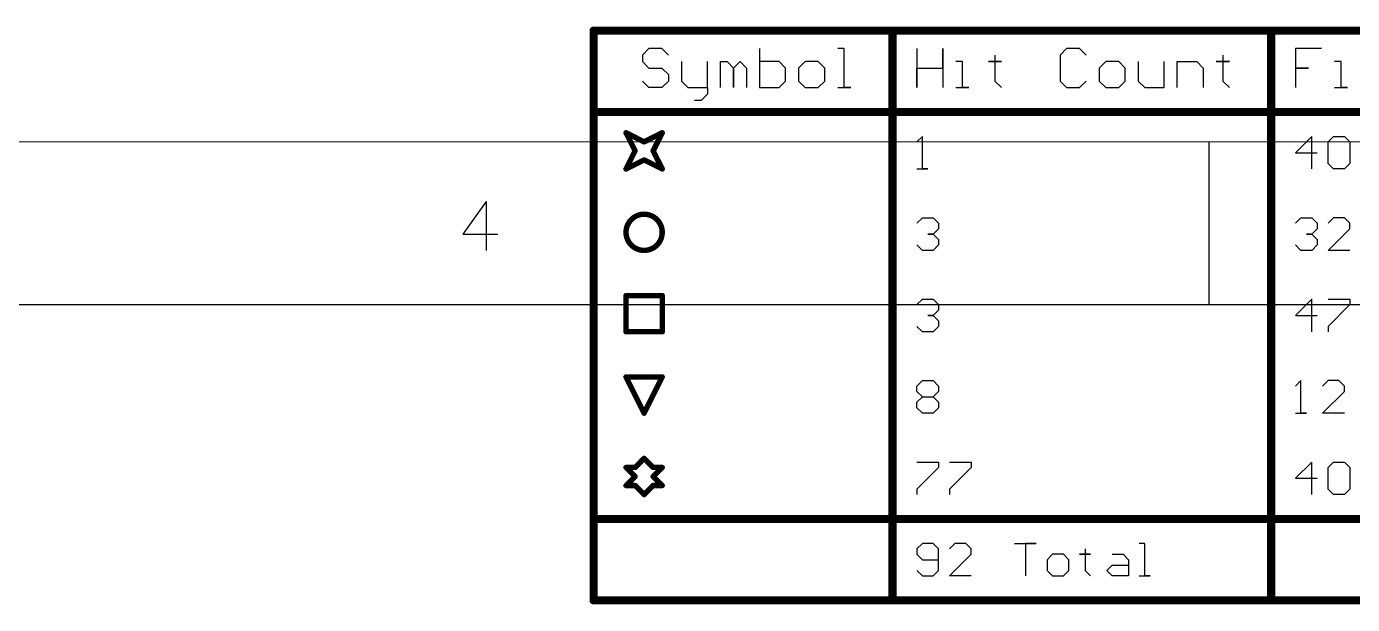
# Model space of a CAD drawing. Header units: millimetres. Extents: x 1.5 to 17.5, y 1 to 11.2.
# Drawn here: x 9.996 to 12.439, y 10.147 to 11.213 of the extents above; entities that cross this region are included whole.
import ezdxf

# ---------------------------------------------------------------- set-up
doc = ezdxf.new("R2010")
doc.units = ezdxf.units.MM
doc.header["$MEASUREMENT"] = 0
doc.layers.add('DrillDrawing', color=1, linetype='Continuous')
doc.layers.add('Mechanical16', color=56, linetype='Continuous')

msp = doc.modelspace()

# ---------------------------------------------------------------- linework, layer by layer
at = {"layer": 'DrillDrawing'}
for p, q in [((11.1427, 11.172), (11.1307, 11.16)), ((11.1667, 11.172), (11.1427, 11.172)), ((11.1787, 11.16), (11.1667, 11.172)), ((11.3466, 11.172), (11.3466, 11.1)), ((11.5026, 11.172), (11.4906, 11.172)), ((11.5026, 11.1), (11.5026, 11.172)), ((11.6366, 11.172), (11.6366, 11.1)), ((11.6846, 11.136), (11.6846, 11.172)), ((11.6846, 11.172), (11.6846, 11.1)), ((11.9125, 11.172), (11.9005, 11.16)), ((11.9365, 11.172), (11.9125, 11.172)), ((11.9485, 11.16), (11.9365, 11.172)), ((12.3824, 11.172), (12.3344, 11.172)), ((12.3344, 11.172), (12.3344, 11.136)), ((11.1307, 11.16), (11.1307, 11.148)), ((11.1307, 11.148), (11.1427, 11.136)), ((11.2027, 11.148), (11.2027, 11.112)), ((11.2507, 11.1), (11.2507, 11.148)), ((11.2747, 11.1), (11.2747, 11.148)), ((11.2747, 11.148), (11.2867, 11.148)), ((11.2867, 11.148), (11.2987, 11.136)), ((11.2987, 11.136), (11.3106, 11.148)), ((11.3106, 11.148), (11.3226, 11.136)), ((11.3826, 11.148), (11.3466, 11.148)), ((11.3946, 11.136), (11.3826, 11.148)), ((11.4306, 11.148), (11.4186, 11.136)), ((11.4546, 11.148), (11.4306, 11.148)), ((11.4666, 11.136), (11.4546, 11.148)), ((11.7206, 11.148), (11.7086, 11.148)), ((11.7206, 11.1), (11.7206, 11.148)), ((11.7805, 11.148), (11.7685, 11.148)), ((11.7685, 11.148), (11.7925, 11.148)), ((11.7805, 11.16), (11.7805, 11.148)), ((11.7925, 11.148), (11.7805, 11.148)), ((11.7805, 11.148), (11.7805, 11.112)), ((11.9005, 11.16), (11.9005, 11.112)), ((11.9845, 11.148), (11.9725, 11.136)), ((12.0085, 11.148), (11.9845, 11.148)), ((12.0205, 11.136), (12.0085, 11.148)), ((12.0445, 11.148), (12.0445, 11.112)), ((12.0924, 11.1), (12.0924, 11.148)), ((12.1164, 11.1), (12.1164, 11.148)), ((12.1164, 11.148), (12.1524, 11.148)), ((12.1524, 11.148), (12.1644, 11.136)), ((12.2004, 11.148), (12.1884, 11.148)), ((12.1884, 11.148), (12.2124, 11.148)), ((12.2004, 11.16), (12.2004, 11.148)), ((12.2124, 11.148), (12.2004, 11.148)), ((12.2004, 11.148), (12.2004, 11.112)), ((12.4184, 11.148), (12.4064, 11.148)), ((12.4184, 11.1), (12.4184, 11.148)), ((11.1427, 11.136), (11.1667, 11.136)), ((11.1667, 11.136), (11.1787, 11.124)), ((11.1787, 11.124), (11.1787, 11.112)), ((11.2987, 11.136), (11.2987, 11.1)), ((11.2987, 11.1), (11.2987, 11.136)), ((11.3226, 11.136), (11.3226, 11.1)), ((11.3946, 11.124), (11.3946, 11.136)), ((11.3946, 11.112), (11.3946, 11.124)), ((11.4186, 11.136), (11.4186, 11.112)), ((11.4666, 11.112), (11.4666, 11.136)), ((11.6366, 11.1), (11.6366, 11.136)), ((11.6366, 11.136), (11.6846, 11.136)), ((11.9725, 11.136), (11.9725, 11.112)), ((12.0205, 11.112), (12.0205, 11.136)), ((12.1644, 11.136), (12.1644, 11.1)), ((12.3344, 11.136), (12.3584, 11.136)), ((12.3584, 11.136), (12.3344, 11.136)), ((12.3344, 11.136), (12.3344, 11.1)), ((11.1427, 11.1), (11.1307, 11.112)), ((11.1667, 11.1), (11.1427, 11.1)), ((11.1787, 11.112), (11.1667, 11.1)), ((11.2027, 11.112), (11.2147, 11.1)), ((11.2147, 11.1), (11.2507, 11.1)), ((11.2507, 11.1), (11.2507, 11.088)), ((11.3466, 11.1), (11.3826, 11.1)), ((11.3826, 11.1), (11.3946, 11.112)), ((11.4186, 11.112), (11.4306, 11.1)), ((11.4306, 11.1), (11.4546, 11.1)), ((11.4546, 11.1), (11.4666, 11.112)), ((11.4906, 11.1), (11.5146, 11.1)), ((11.5146, 11.1), (11.5026, 11.1)), ((11.7086, 11.1), (11.7326, 11.1)), ((11.7326, 11.1), (11.7206, 11.1)), ((11.7805, 11.112), (11.7925, 11.1)), ((11.9005, 11.112), (11.9125, 11.1)), ((11.9125, 11.1), (11.9365, 11.1)), ((11.9365, 11.1), (11.9485, 11.112)), ((11.9725, 11.112), (11.9845, 11.1)), ((11.9845, 11.1), (12.0085, 11.1)), ((12.0085, 11.1), (12.0205, 11.112)), ((12.0445, 11.112), (12.0564, 11.1)), ((12.0564, 11.1), (12.0924, 11.1)), ((12.2004, 11.112), (12.2124, 11.1)), ((12.4064, 11.1), (12.4304, 11.1)), ((12.4304, 11.1), (12.4184, 11.1)), ((11.2387, 11.076), (11.2267, 11.076)), ((11.2507, 11.088), (11.2387, 11.076)), ((11.6466, 11.01), (11.6366, 11)), ((11.6466, 10.95), (11.6466, 11.01)), ((12.3644, 11.01), (12.3344, 10.98)), ((12.3644, 10.95), (12.3644, 11.01)), ((12.3944, 11), (12.4044, 11.01)), ((12.3944, 10.96), (12.3944, 11)), ((12.4044, 11.01), (12.4244, 11.01)), ((12.4244, 11.01), (12.4344, 11)), ((12.4344, 11), (12.4344, 10.96)), ((12.3344, 10.98), (12.3744, 10.98)), ((11.6366, 10.95), (11.6566, 10.95)), ((11.6566, 10.95), (11.6466, 10.95)), ((12.4044, 10.95), (12.3944, 10.96)), ((12.4244, 10.95), (12.4044, 10.95)), ((12.4344, 10.96), (12.4244, 10.95)), ((11.6366, 10.85), (11.6466, 10.86)), ((11.6466, 10.86), (11.6666, 10.86)), ((11.6666, 10.86), (11.6766, 10.85)), ((12.3344, 10.85), (12.3444, 10.86)), ((12.3444, 10.86), (12.3644, 10.86)), ((12.3644, 10.86), (12.3744, 10.85)), ((12.4044, 10.86), (12.3944, 10.85)), ((12.4244, 10.86), (12.4044, 10.86)), ((12.4344, 10.85), (12.4244, 10.86)), ((11.6666, 10.83), (11.6566, 10.83)), ((11.6566, 10.83), (11.6666, 10.83)), ((11.6766, 10.84), (11.6666, 10.83)), ((11.6666, 10.83), (11.6766, 10.82)), ((11.6766, 10.85), (11.6766, 10.84)), ((12.3644, 10.83), (12.3544, 10.83)), ((12.3544, 10.83), (12.3644, 10.83)), ((12.3744, 10.84), (12.3644, 10.83)), ((12.3644, 10.83), (12.3744, 10.82)), ((12.3744, 10.85), (12.3744, 10.84)), ((12.3944, 10.8), (12.4344, 10.84)), ((12.4344, 10.84), (12.4344, 10.85)), ((11.6466, 10.8), (11.6366, 10.81)), ((11.6766, 10.81), (11.6666, 10.8)), ((11.6766, 10.82), (11.6766, 10.81)), ((12.3444, 10.8), (12.3344, 10.81)), ((12.3744, 10.81), (12.3644, 10.8)), ((12.3744, 10.82), (12.3744, 10.81)), ((11.6666, 10.8), (11.6466, 10.8)), ((12.3644, 10.8), (12.3444, 10.8)), ((12.4344, 10.8), (12.3944, 10.8)), ((11.6366, 10.7), (11.6466, 10.71)), ((11.6466, 10.71), (11.6666, 10.71)), ((11.6666, 10.71), (11.6766, 10.7)), ((12.3644, 10.71), (12.3344, 10.68)), ((12.3644, 10.65), (12.3644, 10.71)), ((12.3944, 10.71), (12.4344, 10.71)), ((12.4344, 10.71), (12.4344, 10.7)), ((11.6666, 10.68), (11.6566, 10.68)), ((11.6566, 10.68), (11.6666, 10.68)), ((11.6766, 10.69), (11.6666, 10.68)), ((11.6666, 10.68), (11.6766, 10.67)), ((11.6766, 10.7), (11.6766, 10.69)), ((12.3344, 10.68), (12.3744, 10.68)), ((12.4344, 10.7), (12.3944, 10.66)), ((11.6466, 10.65), (11.6366, 10.66)), ((11.6766, 10.66), (11.6666, 10.65)), ((11.6766, 10.67), (11.6766, 10.66)), ((12.3944, 10.66), (12.3944, 10.65)), ((11.6666, 10.65), (11.6466, 10.65)), ((11.6366, 10.55), (11.6466, 10.56)), ((11.6466, 10.56), (11.6666, 10.56)), ((11.6666, 10.56), (11.6766, 10.55)), ((12.3444, 10.56), (12.3344, 10.55)), ((12.3444, 10.5), (12.3444, 10.56)), ((12.3944, 10.56), (12.3844, 10.55)), ((12.4144, 10.56), (12.3944, 10.56)), ((12.4244, 10.55), (12.4144, 10.56)), ((11.6366, 10.54), (11.6366, 10.55)), ((11.6466, 10.53), (11.6366, 10.54)), ((11.6766, 10.54), (11.6666, 10.53)), ((11.6766, 10.55), (11.6766, 10.54)), ((12.3844, 10.5), (12.4244, 10.54)), ((12.4244, 10.54), (12.4244, 10.55)), ((11.6366, 10.52), (11.6466, 10.53)), ((11.6366, 10.51), (11.6366, 10.52)), ((11.6466, 10.5), (11.6366, 10.51)), ((11.6466, 10.53), (11.6666, 10.53)), ((11.6666, 10.53), (11.6766, 10.52)), ((11.6766, 10.51), (11.6666, 10.5)), ((11.6766, 10.52), (11.6766, 10.51)), ((11.6666, 10.5), (11.6466, 10.5)), ((12.3344, 10.5), (12.3544, 10.5)), ((12.3544, 10.5), (12.3444, 10.5)), ((12.4244, 10.5), (12.3844, 10.5)), ((11.6366, 10.41), (11.6766, 10.41)), ((11.6766, 10.4), (11.6366, 10.36)), ((11.6766, 10.41), (11.6766, 10.4)), ((11.6966, 10.41), (11.7366, 10.41)), ((11.7366, 10.4), (11.6966, 10.36)), ((11.7366, 10.41), (11.7366, 10.4)), ((12.3644, 10.41), (12.3344, 10.38)), ((12.3644, 10.35), (12.3644, 10.41)), ((12.3944, 10.4), (12.4044, 10.41)), ((12.3944, 10.36), (12.3944, 10.4)), ((12.4044, 10.41), (12.4244, 10.41)), ((12.4244, 10.41), (12.4344, 10.4)), ((12.4344, 10.4), (12.4344, 10.36)), ((12.3344, 10.38), (12.3744, 10.38)), ((11.6366, 10.36), (11.6366, 10.35)), ((11.6966, 10.36), (11.6966, 10.35)), ((12.4044, 10.35), (12.3944, 10.36)), ((12.4244, 10.35), (12.4044, 10.35)), ((12.4344, 10.36), (12.4244, 10.35)), ((11.6466, 10.26), (11.6366, 10.25)), ((11.6366, 10.25), (11.6366, 10.24)), ((11.6366, 10.24), (11.6466, 10.23)), ((11.6666, 10.26), (11.6466, 10.26)), ((11.6766, 10.25), (11.6666, 10.26)), ((11.6766, 10.21), (11.6766, 10.25)), ((11.7066, 10.26), (11.6966, 10.25)), ((11.6966, 10.2), (11.7366, 10.24)), ((11.7266, 10.26), (11.7066, 10.26)), ((11.7366, 10.25), (11.7266, 10.26)), ((11.7366, 10.24), (11.7366, 10.25)), ((11.8165, 10.26), (11.8565, 10.26)), ((11.8565, 10.26), (11.8365, 10.26)), ((11.8365, 10.26), (11.8365, 10.2)), ((11.8865, 10.24), (11.8765, 10.23)), ((11.9065, 10.24), (11.8865, 10.24)), ((11.9165, 10.23), (11.9065, 10.24)), ((11.9465, 10.24), (11.9365, 10.24)), ((11.9365, 10.24), (11.9565, 10.24)), ((11.9465, 10.25), (11.9465, 10.24)), ((11.9565, 10.24), (11.9465, 10.24)), ((11.9465, 10.24), (11.9465, 10.21)), ((11.9965, 10.24), (12.0165, 10.24)), ((12.0165, 10.24), (12.0265, 10.23)), ((12.0564, 10.26), (12.0464, 10.26)), ((12.0564, 10.2), (12.0564, 10.26)), ((11.6466, 10.23), (11.6766, 10.23)), ((11.8765, 10.23), (11.8765, 10.21)), ((11.9165, 10.21), (11.9165, 10.23)), ((11.9865, 10.21), (11.9965, 10.22)), ((11.9965, 10.22), (12.0265, 10.22)), ((12.0265, 10.23), (12.0265, 10.2)), ((11.6366, 10.21), (11.6466, 10.2)), ((11.6466, 10.2), (11.6666, 10.2)), ((11.6666, 10.2), (11.6766, 10.21)), ((11.7366, 10.2), (11.6966, 10.2)), ((11.8765, 10.21), (11.8865, 10.2)), ((11.8865, 10.2), (11.9065, 10.2)), ((11.9065, 10.2), (11.9165, 10.21)), ((11.9465, 10.21), (11.9565, 10.2)), ((11.9965, 10.2), (11.9865, 10.21)), ((12.0265, 10.2), (11.9965, 10.2)), ((12.0464, 10.2), (12.0664, 10.2)), ((12.0664, 10.2), (12.0564, 10.2))]:
    msp.add_line(p, q, dxfattribs=at)
for points, const_width in [([(11.0407, 11.205), (14.9197, 11.205)], 0.015), ([(11.0407, 10.155), (11.0407, 11.205)], 0.015), ([(11.5916, 10.155), (11.5916, 11.205)], 0.015), ([(12.2894, 10.155), (12.2894, 11.205)], 0.015), ([(11.0407, 11.055), (14.9197, 11.055)], 0.015), ([(11.1005, 11.0167), (11.1338, 11)], 0.01), ([(11.1005, 11.0167), (11.1172, 10.9833)], 0.01), ([(11.1338, 11), (11.1672, 11.0167)], 0.01), ([(11.1505, 10.9833), (11.1672, 11.0167)], 0.01), ([(11.1005, 10.95), (11.1172, 10.9833)], 0.01), ([(11.1505, 10.9833), (11.1672, 10.95)], 0.01), ([(11.1005, 10.95), (11.1338, 10.9667)], 0.01), ([(11.1338, 10.9667), (11.1672, 10.95)], 0.01), ([(11.1005, 10.7167), (11.1672, 10.7167)], 0.01), ([(11.1005, 10.65), (11.1005, 10.7167)], 0.01), ([(11.1672, 10.65), (11.1672, 10.7167)], 0.01), ([(11.1005, 10.65), (11.1672, 10.65)], 0.01), ([(11.1005, 10.5667), (11.1672, 10.5667)], 0.01), ([(11.1005, 10.5667), (11.1338, 10.5)], 0.01), ([(11.1338, 10.5), (11.1672, 10.5667)], 0.01), ([(11.1172, 10.4), (11.1338, 10.4167)], 0.01), ([(11.1338, 10.4167), (11.1505, 10.4)], 0.01), ([(11.1005, 10.4), (11.1172, 10.3833)], 0.01), ([(11.1005, 10.4), (11.1172, 10.4)], 0.01), ([(11.1005, 10.3667), (11.1172, 10.3833)], 0.01), ([(11.1505, 10.4), (11.1672, 10.4)], 0.01), ([(11.1505, 10.3833), (11.1672, 10.4)], 0.01), ([(11.1505, 10.3833), (11.1672, 10.3667)], 0.01), ([(11.1005, 10.3667), (11.1172, 10.3667)], 0.01), ([(11.1172, 10.3667), (11.1338, 10.35)], 0.01), ([(11.1338, 10.35), (11.1505, 10.3667)], 0.01), ([(11.1505, 10.3667), (11.1672, 10.3667)], 0.01), ([(11.0407, 10.305), (14.9197, 10.305)], 0.015), ([(11.0407, 10.155), (14.9197, 10.155)], 0.015)]:
    msp.add_lwpolyline(points, dxfattribs=dict(at, const_width=const_width))
for points, const_width in [([(11.037, 11.205, 1), (11.0445, 11.205, 1)], 0.0075), ([(11.037, 11.205, 1), (11.0445, 11.205, 1)], 0.0075), ([(11.5878, 11.205, 1), (11.5953, 11.205, 1)], 0.0075), ([(12.2856, 11.205, 1), (12.2931, 11.205, 1)], 0.0075), ([(11.037, 11.055, 1), (11.0445, 11.055, 1)], 0.0075), ([(11.098, 11.0167, 1), (11.103, 11.0167, 1)], 0.005), ([(11.098, 11.0167, 1), (11.103, 11.0167, 1)], 0.005), ([(11.1647, 11.0167, 1), (11.1697, 11.0167, 1)], 0.005), ([(11.1647, 11.0167, 1), (11.1697, 11.0167, 1)], 0.005), ([(11.1313, 11, 1), (11.1363, 11, 1)], 0.005), ([(11.1313, 11, 1), (11.1363, 11, 1)], 0.005), ([(11.1147, 10.9833, 1), (11.1197, 10.9833, 1)], 0.005), ([(11.1147, 10.9833, 1), (11.1197, 10.9833, 1)], 0.005), ([(11.148, 10.9833, 1), (11.153, 10.9833, 1)], 0.005), ([(11.148, 10.9833, 1), (11.153, 10.9833, 1)], 0.005), ([(11.098, 10.95, 1), (11.103, 10.95, 1)], 0.005), ([(11.098, 10.95, 1), (11.103, 10.95, 1)], 0.005), ([(11.1313, 10.9667, 1), (11.1363, 10.9667, 1)], 0.005), ([(11.1313, 10.9667, 1), (11.1363, 10.9667, 1)], 0.005), ([(11.1647, 10.95, 1), (11.1697, 10.95, 1)], 0.005), ([(11.1647, 10.95, 1), (11.1697, 10.95, 1)], 0.005), ([(11.1672, 10.8333, 1), (11.1005, 10.8333, 1)], 0.01), ([(11.098, 10.8333, 1), (11.103, 10.8333, 1)], 0.005), ([(11.1647, 10.8333, 1), (11.1697, 10.8333, 1)], 0.005), ([(11.098, 10.7167, 1), (11.103, 10.7167, 1)], 0.005), ([(11.098, 10.7167, 1), (11.103, 10.7167, 1)], 0.005), ([(11.1647, 10.7167, 1), (11.1697, 10.7167, 1)], 0.005), ([(11.1647, 10.7167, 1), (11.1697, 10.7167, 1)], 0.005), ([(11.098, 10.65, 1), (11.103, 10.65, 1)], 0.005), ([(11.098, 10.65, 1), (11.103, 10.65, 1)], 0.005), ([(11.1647, 10.65, 1), (11.1697, 10.65, 1)], 0.005), ([(11.1647, 10.65, 1), (11.1697, 10.65, 1)], 0.005), ([(11.098, 10.5667, 1), (11.103, 10.5667, 1)], 0.005), ([(11.098, 10.5667, 1), (11.103, 10.5667, 1)], 0.005), ([(11.1647, 10.5667, 1), (11.1697, 10.5667, 1)], 0.005), ([(11.1647, 10.5667, 1), (11.1697, 10.5667, 1)], 0.005), ([(11.1313, 10.5, 1), (11.1363, 10.5, 1)], 0.005), ([(11.1313, 10.5, 1), (11.1363, 10.5, 1)], 0.005), ([(11.1313, 10.4167, 1), (11.1363, 10.4167, 1)], 0.005), ([(11.1313, 10.4167, 1), (11.1363, 10.4167, 1)], 0.005), ([(11.098, 10.4, 1), (11.103, 10.4, 1)], 0.005), ([(11.098, 10.4, 1), (11.103, 10.4, 1)], 0.005), ([(11.1147, 10.4, 1), (11.1197, 10.4, 1)], 0.005), ([(11.1147, 10.4, 1), (11.1197, 10.4, 1)], 0.005), ([(11.1147, 10.3833, 1), (11.1197, 10.3833, 1)], 0.005), ([(11.1147, 10.3833, 1), (11.1197, 10.3833, 1)], 0.005), ([(11.148, 10.4, 1), (11.153, 10.4, 1)], 0.005), ([(11.148, 10.4, 1), (11.153, 10.4, 1)], 0.005), ([(11.148, 10.3833, 1), (11.153, 10.3833, 1)], 0.005), ([(11.148, 10.3833, 1), (11.153, 10.3833, 1)], 0.005), ([(11.1647, 10.4, 1), (11.1697, 10.4, 1)], 0.005), ([(11.1647, 10.4, 1), (11.1697, 10.4, 1)], 0.005), ([(11.098, 10.3667, 1), (11.103, 10.3667, 1)], 0.005), ([(11.098, 10.3667, 1), (11.103, 10.3667, 1)], 0.005), ([(11.1147, 10.3667, 1), (11.1197, 10.3667, 1)], 0.005), ([(11.1147, 10.3667, 1), (11.1197, 10.3667, 1)], 0.005), ([(11.148, 10.3667, 1), (11.153, 10.3667, 1)], 0.005), ([(11.148, 10.3667, 1), (11.153, 10.3667, 1)], 0.005), ([(11.1647, 10.3667, 1), (11.1697, 10.3667, 1)], 0.005), ([(11.1647, 10.3667, 1), (11.1697, 10.3667, 1)], 0.005), ([(11.1313, 10.35, 1), (11.1363, 10.35, 1)], 0.005), ([(11.1313, 10.35, 1), (11.1363, 10.35, 1)], 0.005), ([(11.037, 10.305, 1), (11.0445, 10.305, 1)], 0.0075), ([(11.037, 10.155, 1), (11.0445, 10.155, 1)], 0.0075), ([(11.037, 10.155, 1), (11.0445, 10.155, 1)], 0.0075), ([(11.5878, 10.155, 1), (11.5953, 10.155, 1)], 0.0075), ([(12.2856, 10.155, 1), (12.2931, 10.155, 1)], 0.0075)]:
    msp.add_lwpolyline(points, format="xyb", close=True, dxfattribs=dict(at, const_width=const_width))
at = {"layer": 'Mechanical16'}
for p, q in [((10.8428, 10.89), (10.8, 10.83)), ((10.8428, 10.89), (10.8428, 10.8)), ((10.8, 10.83), (10.8643, 10.83))]:
    msp.add_line(p, q, dxfattribs=at)
at = {"layer": 'Mechanical16', "const_width": 0.002}
for points in [[(1.5, 11), (17.5, 11)], [(12.175, 10.7), (12.175, 11)], [(1.8, 10.7), (17.2, 10.7)]]:
    msp.add_lwpolyline(points, dxfattribs=at)
at = {"layer": 'Mechanical16', "const_width": 0.001}
for points in [[(12.1745, 11, 1), (12.1755, 11, 1)], [(12.1745, 10.7, 1), (12.1755, 10.7, 1)]]:
    msp.add_lwpolyline(points, format="xyb", close=True, dxfattribs=at)

doc.saveas('drawing.dxf')
